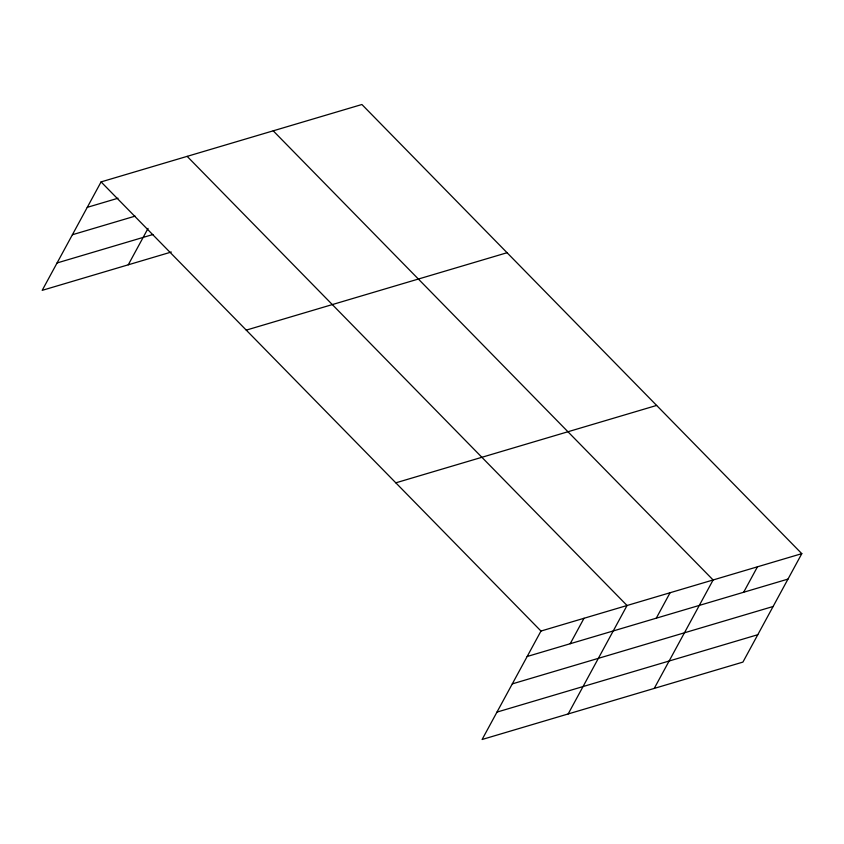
<?xml version="1.0" encoding="UTF-8"?>
<svg xmlns="http://www.w3.org/2000/svg" width="844" height="844" viewBox="0 0 844 844"><rect width="100%" height="100%" fill="white"/><g stroke="black" fill="none" stroke-linecap="round" stroke-linejoin="round"><path stroke-width="1.27" d="M801.8 553.653L540.983 631.048L482.103 739.492L742.92 662.097L801.8 553.653L361.897 104.508L101.08 181.903L42.2 290.347L171.311 252.029M128.267 264.805L148.048 228.386M570.196 643.729L584.016 618.283M568.17 713.95L627.05 605.507L187.146 156.362M656.273 618.188L670.083 592.741M654.248 688.409L713.117 579.976L273.213 130.831M743.648 592.256L757.458 566.809M87.259 207.35L118.002 198.234M72.394 234.737L135.103 216.138M57.065 262.959L152.975 234.495M246.248 330.12L507.065 252.725M395.815 482.831L656.632 405.436M527.162 656.495L787.979 579.1M512.297 683.883L773.115 606.488M496.968 712.104L757.796 634.709M101.08 181.903L540.983 631.048"/></g></svg>
